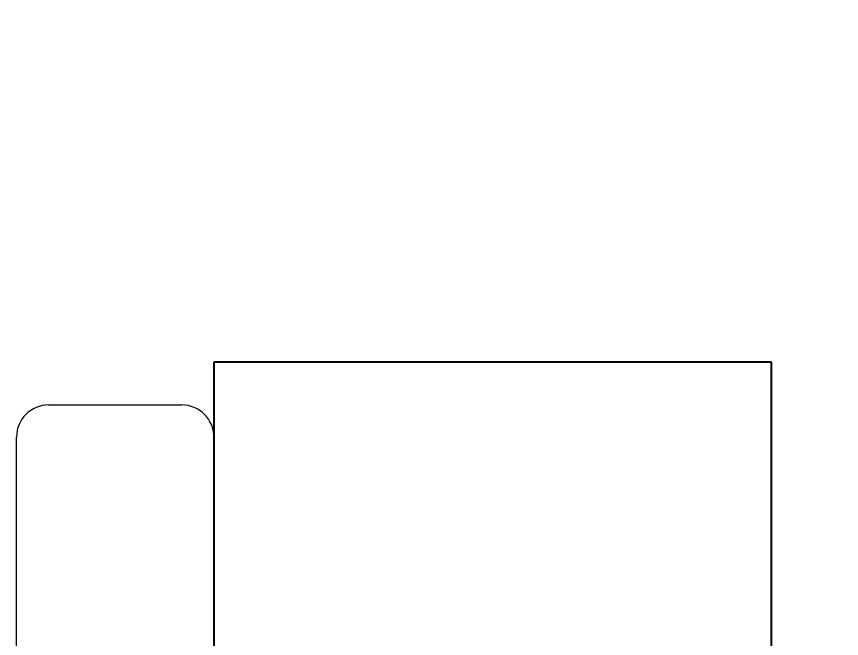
# Model space of a CAD drawing. Header units: inches. Extents: x 129892 to 140765, y 18172 to 24435.
# Drawn here: x 130253.65 to 130272.88, y 22562.15 to 22576.64 of the extents above; entities that cross this region are included whole.
import ezdxf

# ---------------------------------------------------------------- set-up
doc = ezdxf.new("R2010")
doc.units = ezdxf.units.IN
doc.header["$MEASUREMENT"] = 0
doc.header["$PDMODE"] = 66
doc.styles.add('EXCELSIOR', font='dim.shx', dxfattribs={"height": 45})
doc.dimstyles.new('EXCELSIOR', dxfattribs={"dimtxt": 50, "dimasz": 15, "dimexe": 20, "dimexo": 20, "dimgap": 10, "dimtad": 1, "dimdec": 0, "dimtxsty": 'EXCELSIOR', "dimblk": 'OBLIQUE', "dimcen": 2.5, "dimclrd": 1, "dimclre": 1, "dimclrt": 1, "dimadec": 0, "dimazin": 0, "dimtfac": 1, "dimtdec": 0, "dimtofl": 0, "dimtmove": 0, "dimatfit": 3, "dimfxl": 0, "dimlwd": 25, "dimarcsym": 0})

# ---------------------------------------------------------------- blocks, each defined once
blk = doc.blocks.new('_OBLIQUE')
at = {"color": 0, "linetype": 'ByBlock'}
blk.add_line((-0.5, -0.5), (0.5, 0.5), dxfattribs=at)
blk = doc.blocks.new('*D151')
at = {"color": 1, "lineweight": -2}
for p, q in [((130291.255, 22568.589), (130508.068, 22568.589)), ((130291.255, 21654.239), (130508.068, 21654.239))]:
    blk.add_line(p, q, dxfattribs=at)
at = {"color": 1, "lineweight": 25}
blk.add_line((130488.068, 22568.589), (130488.068, 21654.239), dxfattribs=at)
at = {"layer": 'Defpoints', "color": 0}
for p in [(130271.255, 22568.589), (130271.255, 21654.239), (130488.068, 21654.239)]:
    blk.add_point(p, dxfattribs=at)
at = {"color": 1, "lineweight": 25, "xscale": 15, "yscale": 15, "zscale": 15}
for p, rotation in [((130488.068, 22568.589), 90), ((130488.068, 21654.239), 270)]:
    blk.add_blockref('_OBLIQUE', p, dxfattribs=dict(at, rotation=rotation))
at = {"color": 1, "insert": (130455.568, 22111.414), "char_height": 45, "attachment_point": 5, "rotation": 90, "style": 'EXCELSIOR'}
blk.add_mtext('914', dxfattribs=at)
blk = doc.blocks.new('A$C7115670D')
at = {"color": 7, "linetype": 'Continuous', "lineweight": 15}
for p, q in [((0.751, 26.6), (48.751, 26.6)), ((0.001, 22.75), (0.001, 25.85)), ((44.751, 22), (0.751, 22))]:
    blk.add_line(p, q, dxfattribs=at)
for centre, start, end in [((0.751, 25.85), 90, 180), ((0.751, 22.75), 180, 270)]:
    blk.add_arc(centre, 0.75, start, end, dxfattribs=at)
blk = doc.blocks.new('*D152')
at = {"color": 1, "lineweight": -2}
for p, q in [((130271.255, 22588.589), (130271.255, 22976.855)), ((130391.255, 22311.335), (130391.255, 22976.855))]:
    blk.add_line(p, q, dxfattribs=at)
at = {"color": 1, "lineweight": 25}
for p, q in [((130271.255, 22956.855), (130391.255, 22956.855)), ((130391.255, 22956.855), (131169.826, 22956.855))]:
    blk.add_line(p, q, dxfattribs=at)
at = {"layer": 'Defpoints', "color": 0}
for p in [(130391.255, 22956.855), (130271.255, 22568.589), (130391.255, 22291.335)]:
    blk.add_point(p, dxfattribs=at)
at = {"color": 1, "lineweight": 25, "xscale": 15, "yscale": 15, "zscale": 15, "rotation": 180}
blk.add_blockref('_OBLIQUE', (130271.255, 22956.855), dxfattribs=at)
at = {"color": 1, "lineweight": 25, "xscale": 15, "yscale": 15, "zscale": 15}
blk.add_blockref('_OBLIQUE', (130391.255, 22956.855), dxfattribs=at)
at = {"color": 1, "insert": (130788.041, 23001.141), "char_height": 45, "attachment_point": 5, "style": 'EXCELSIOR'}
blk.add_mtext('120 GRAB RAIL (TBC)', dxfattribs=at)

msp = doc.modelspace()

# ---------------------------------------------------------------- linework, layer by layer
msp.add_lwpolyline([(130258.255, 22568.589), (130258.255, 21654.239), (130271.255, 21654.239), (130271.255, 22568.589)], close=True)

# ---------------------------------------------------------------- block references
at = {"rotation": 270}
msp.add_blockref('A$C7115670D', (130231.655, 22567.59), dxfattribs=at)

# ---------------------------------------------------------------- dimensions: what is measured, and where the dimension line sits
at = {"color": 2}
dim = msp.add_linear_dim(base=(130391.255, 22956.855), p1=(130271.255, 22568.589), p2=(130391.255, 22291.335), text='<> GRAB RAIL (TBC)', dimstyle='EXCELSIOR', dxfattribs=at)
dim.commit()
dim.dimension.update_dxf_attribs({"geometry": '*D152', "text_midpoint": (130788.041, 23001.141)})
dim = msp.add_linear_dim(base=(130488.068, 21654.239), p1=(130271.255, 22568.589), p2=(130271.255, 21654.239), angle=90, dimstyle='EXCELSIOR')
dim.commit()
dim.dimension.update_dxf_attribs({"geometry": '*D151', "text_midpoint": (130455.568, 22111.414)})

doc.saveas('drawing.dxf')
